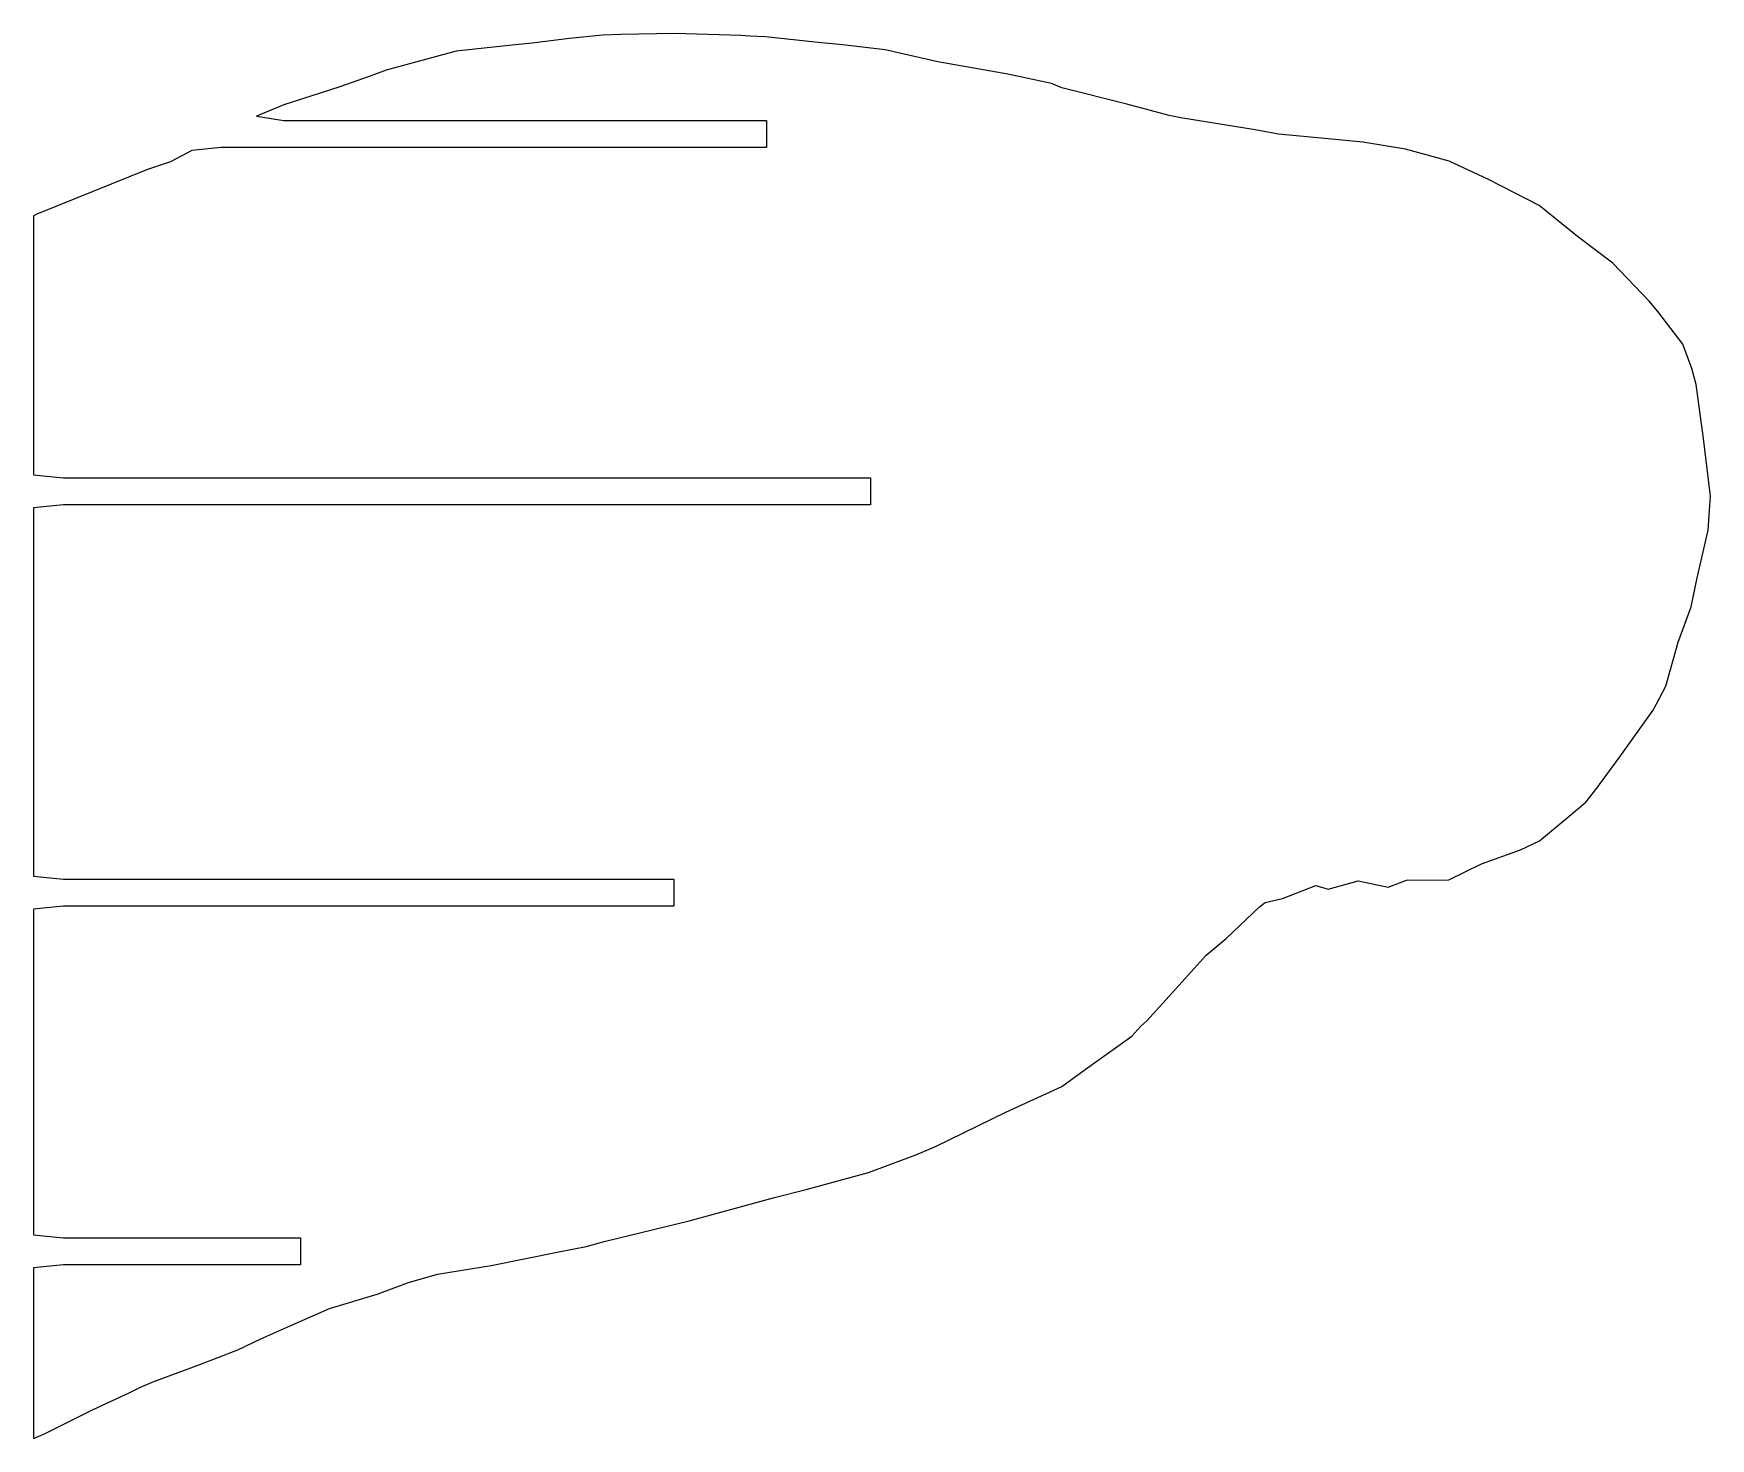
# Model space of a CAD drawing. Header units: inches. Extents: x -5 to 246, y 101 to 311.
import ezdxf

# ---------------------------------------------------------------- set-up
doc = ezdxf.new("R2010")
doc.units = ezdxf.units.IN
doc.header["$MEASUREMENT"] = 0
doc.layers.add('boundary', color=7, linetype='Continuous')

# ---------------------------------------------------------------- blocks, each defined once
blk = doc.blocks.new('block 2')
at = {"layer": 'boundary', "color": 5, "lineweight": 25, "true_color": 0x0000ff}
for points in [[(-4.71, 284.17), (-4.71, 245.48)], [(-4.71, 284.17), (-4.71, 245.48)], [(-4.71, 284.17), (-4.71, 284.17)], [(-4.71, 245.48), (-4.71, 245.48)]]:
    blk.add_lwpolyline(points, dxfattribs=at)
blk = doc.blocks.new('block 3')
at = {"layer": 'boundary', "color": 5, "lineweight": 25, "true_color": 0x0000ff}
for points in [[(-4.71, 245.48), (-0.26, 245.04)], [(-4.71, 245.48), (-0.26, 245.04)], [(-4.71, 245.48), (-4.71, 245.48)], [(-0.26, 245.04), (-0.26, 245.04)]]:
    blk.add_lwpolyline(points, dxfattribs=at)
blk = doc.blocks.new('block 4')
at = {"layer": 'boundary', "color": 5, "lineweight": 25, "true_color": 0x0000ff}
for points in [[(-0.26, 245.04), (120.3, 245.04)], [(-0.26, 245.04), (120.3, 245.04)], [(-0.26, 245.04), (-0.26, 245.04)], [(120.3, 245.04), (120.3, 245.04)]]:
    blk.add_lwpolyline(points, dxfattribs=at)
blk = doc.blocks.new('block 5')
at = {"layer": 'boundary', "color": 5, "lineweight": 25, "true_color": 0x0000ff}
for points in [[(120.3, 245.04), (120.3, 240.99)], [(120.3, 245.04), (120.3, 240.99)], [(120.3, 245.04), (120.3, 245.04)], [(120.3, 240.99), (120.3, 240.99)]]:
    blk.add_lwpolyline(points, dxfattribs=at)
blk = doc.blocks.new('block 6')
at = {"layer": 'boundary', "color": 5, "lineweight": 25, "true_color": 0x0000ff}
for points in [[(120.3, 240.99), (-0.26, 240.99)], [(120.3, 240.99), (-0.26, 240.99)], [(-0.26, 240.99), (-0.26, 240.99)], [(120.3, 240.99), (120.3, 240.99)]]:
    blk.add_lwpolyline(points, dxfattribs=at)
blk = doc.blocks.new('block 7')
at = {"layer": 'boundary', "color": 5, "lineweight": 25, "true_color": 0x0000ff}
for points in [[(-0.26, 240.99), (-4.71, 240.55)], [(-0.26, 240.99), (-4.71, 240.55)], [(-4.71, 240.55), (-4.71, 240.55)], [(-0.26, 240.99), (-0.26, 240.99)]]:
    blk.add_lwpolyline(points, dxfattribs=at)
blk = doc.blocks.new('block 8')
at = {"layer": 'boundary', "color": 5, "lineweight": 25, "true_color": 0x0000ff}
for points in [[(-4.71, 240.55), (-4.71, 185.51)], [(-4.71, 240.55), (-4.71, 185.51)], [(-4.71, 240.55), (-4.71, 240.55)], [(-4.71, 185.51), (-4.71, 185.51)]]:
    blk.add_lwpolyline(points, dxfattribs=at)
blk = doc.blocks.new('block 9')
at = {"layer": 'boundary', "color": 5, "lineweight": 25, "true_color": 0x0000ff}
for points in [[(-4.71, 185.51), (-0.26, 185.07)], [(-4.71, 185.51), (-0.26, 185.07)], [(-4.71, 185.51), (-4.71, 185.51)], [(-0.26, 185.07), (-0.26, 185.07)]]:
    blk.add_lwpolyline(points, dxfattribs=at)
blk = doc.blocks.new('block 10')
at = {"layer": 'boundary', "color": 5, "lineweight": 25, "true_color": 0x0000ff}
for points in [[(-0.26, 185.07), (90.93, 185.07)], [(-0.26, 185.07), (90.93, 185.07)], [(-0.26, 185.07), (-0.26, 185.07)], [(90.93, 185.07), (90.93, 185.07)]]:
    blk.add_lwpolyline(points, dxfattribs=at)
blk = doc.blocks.new('block 11')
at = {"layer": 'boundary', "color": 5, "lineweight": 25, "true_color": 0x0000ff}
for points in [[(90.93, 185.07), (90.93, 181.02)], [(90.93, 185.07), (90.93, 181.02)], [(90.93, 185.07), (90.93, 185.07)], [(90.93, 181.02), (90.93, 181.02)]]:
    blk.add_lwpolyline(points, dxfattribs=at)
blk = doc.blocks.new('block 12')
at = {"layer": 'boundary', "color": 5, "lineweight": 25, "true_color": 0x0000ff}
for points in [[(90.93, 181.02), (-0.26, 181.02)], [(90.93, 181.02), (-0.26, 181.02)], [(-0.26, 181.02), (-0.26, 181.02)], [(90.93, 181.02), (90.93, 181.02)]]:
    blk.add_lwpolyline(points, dxfattribs=at)
blk = doc.blocks.new('block 13')
at = {"layer": 'boundary', "color": 5, "lineweight": 25, "true_color": 0x0000ff}
for points in [[(-0.26, 181.02), (-4.71, 180.58)], [(-0.26, 181.02), (-4.71, 180.58)], [(-4.71, 180.58), (-4.71, 180.58)], [(-0.26, 181.02), (-0.26, 181.02)]]:
    blk.add_lwpolyline(points, dxfattribs=at)
blk = doc.blocks.new('block 14')
at = {"layer": 'boundary', "color": 5, "lineweight": 25, "true_color": 0x0000ff}
for points in [[(-4.71, 180.58), (-4.71, 131.93)], [(-4.71, 180.58), (-4.71, 131.93)], [(-4.71, 180.58), (-4.71, 180.58)], [(-4.71, 131.93), (-4.71, 131.93)]]:
    blk.add_lwpolyline(points, dxfattribs=at)
blk = doc.blocks.new('block 15')
at = {"layer": 'boundary', "color": 5, "lineweight": 25, "true_color": 0x0000ff}
for points in [[(-4.71, 131.93), (-0.26, 131.49)], [(-4.71, 131.93), (-0.26, 131.49)], [(-4.71, 131.93), (-4.71, 131.93)], [(-0.26, 131.49), (-0.26, 131.49)]]:
    blk.add_lwpolyline(points, dxfattribs=at)
blk = doc.blocks.new('block 16')
at = {"layer": 'boundary', "color": 5, "lineweight": 25, "true_color": 0x0000ff}
for points in [[(-0.26, 131.49), (35.17, 131.49)], [(-0.26, 131.49), (35.17, 131.49)], [(-0.26, 131.49), (-0.26, 131.49)], [(35.17, 131.49), (35.17, 131.49)]]:
    blk.add_lwpolyline(points, dxfattribs=at)
blk = doc.blocks.new('block 17')
at = {"layer": 'boundary', "color": 5, "lineweight": 25, "true_color": 0x0000ff}
for points in [[(35.17, 131.49), (35.17, 127.43)], [(35.17, 131.49), (35.17, 127.43)], [(35.17, 131.49), (35.17, 131.49)], [(35.17, 127.43), (35.17, 127.43)]]:
    blk.add_lwpolyline(points, dxfattribs=at)
blk = doc.blocks.new('block 18')
at = {"layer": 'boundary', "color": 5, "lineweight": 25, "true_color": 0x0000ff}
for points in [[(35.17, 127.43), (-0.26, 127.43)], [(35.17, 127.43), (-0.26, 127.43)], [(-0.26, 127.43), (-0.26, 127.43)], [(35.17, 127.43), (35.17, 127.43)]]:
    blk.add_lwpolyline(points, dxfattribs=at)
blk = doc.blocks.new('block 19')
at = {"layer": 'boundary', "color": 5, "lineweight": 25, "true_color": 0x0000ff}
for points in [[(-0.26, 127.43), (-4.71, 126.99)], [(-0.26, 127.43), (-4.71, 126.99)], [(-4.71, 126.99), (-4.71, 126.99)], [(-0.26, 127.43), (-0.26, 127.43)]]:
    blk.add_lwpolyline(points, dxfattribs=at)
blk = doc.blocks.new('block 20')
at = {"layer": 'boundary', "color": 5, "lineweight": 25, "true_color": 0x0000ff}
for points in [[(-4.71, 126.99), (-4.71, 101.49)], [(-4.71, 126.99), (-4.71, 101.49)], [(-4.71, 126.99), (-4.71, 126.99)], [(-4.71, 101.49), (-4.71, 101.49)]]:
    blk.add_lwpolyline(points, dxfattribs=at)
blk = doc.blocks.new('block 21')
at = {"layer": 'boundary', "color": 5, "lineweight": 25, "true_color": 0x0000ff}
for points in [[(-4.71, 101.49), (-3.68, 101.93)], [(-4.71, 101.49), (-3.68, 101.93)], [(-4.71, 101.49), (-4.71, 101.49)], [(-3.68, 101.93), (-3.68, 101.93)]]:
    blk.add_lwpolyline(points, dxfattribs=at)
blk = doc.blocks.new('block 22')
at = {"layer": 'boundary', "color": 5, "lineweight": 25, "true_color": 0x0000ff}
for points in [[(-3.68, 101.93), (-3.19, 102.14)], [(-3.68, 101.93), (-3.19, 102.14)], [(-3.68, 101.93), (-3.68, 101.93)], [(-3.19, 102.14), (-3.19, 102.14)]]:
    blk.add_lwpolyline(points, dxfattribs=at)
blk = doc.blocks.new('block 23')
at = {"layer": 'boundary', "color": 5, "lineweight": 25, "true_color": 0x0000ff}
for points in [[(-3.19, 102.14), (4.1, 105.77)], [(-3.19, 102.14), (4.1, 105.77)], [(4.1, 105.77), (4.1, 105.77)], [(-3.19, 102.14), (-3.19, 102.14)]]:
    blk.add_lwpolyline(points, dxfattribs=at)
blk = doc.blocks.new('block 24')
at = {"layer": 'boundary', "color": 5, "lineweight": 25, "true_color": 0x0000ff}
for points in [[(4.1, 105.77), (9.68, 108.34)], [(4.1, 105.77), (9.68, 108.34)], [(9.68, 108.34), (9.68, 108.34)], [(4.1, 105.77), (4.1, 105.77)]]:
    blk.add_lwpolyline(points, dxfattribs=at)
blk = doc.blocks.new('block 25')
at = {"layer": 'boundary', "color": 5, "lineweight": 25, "true_color": 0x0000ff}
for points in [[(9.68, 108.34), (11.27, 109.13)], [(9.68, 108.34), (11.27, 109.13)], [(9.68, 108.34), (9.68, 108.34)], [(11.27, 109.13), (11.27, 109.13)]]:
    blk.add_lwpolyline(points, dxfattribs=at)
blk = doc.blocks.new('block 26')
at = {"layer": 'boundary', "color": 5, "lineweight": 25, "true_color": 0x0000ff}
for points in [[(11.27, 109.13), (13.24, 110.01)], [(11.27, 109.13), (13.24, 110.01)], [(11.27, 109.13), (11.27, 109.13)], [(13.24, 110.01), (13.24, 110.01)]]:
    blk.add_lwpolyline(points, dxfattribs=at)
blk = doc.blocks.new('block 27')
at = {"layer": 'boundary', "color": 5, "lineweight": 25, "true_color": 0x0000ff}
for points in [[(13.24, 110.01), (20.13, 112.52)], [(13.24, 110.01), (20.13, 112.52)], [(20.13, 112.52), (20.13, 112.52)], [(13.24, 110.01), (13.24, 110.01)]]:
    blk.add_lwpolyline(points, dxfattribs=at)
blk = doc.blocks.new('block 28')
at = {"layer": 'boundary', "color": 5, "lineweight": 25, "true_color": 0x0000ff}
for points in [[(20.13, 112.52), (25.8, 114.73)], [(20.13, 112.52), (25.8, 114.73)], [(25.8, 114.73), (25.8, 114.73)], [(20.13, 112.52), (20.13, 112.52)]]:
    blk.add_lwpolyline(points, dxfattribs=at)
blk = doc.blocks.new('block 29')
at = {"layer": 'boundary', "color": 5, "lineweight": 25, "true_color": 0x0000ff}
for points in [[(25.8, 114.73), (29.23, 116.36)], [(25.8, 114.73), (29.23, 116.36)], [(29.23, 116.36), (29.23, 116.36)], [(25.8, 114.73), (25.8, 114.73)]]:
    blk.add_lwpolyline(points, dxfattribs=at)
blk = doc.blocks.new('block 30')
at = {"layer": 'boundary', "color": 5, "lineweight": 25, "true_color": 0x0000ff}
for points in [[(29.23, 116.36), (33.28, 118.19)], [(29.23, 116.36), (33.28, 118.19)], [(33.28, 118.19), (33.28, 118.19)], [(29.23, 116.36), (29.23, 116.36)]]:
    blk.add_lwpolyline(points, dxfattribs=at)
blk = doc.blocks.new('block 31')
at = {"layer": 'boundary', "color": 5, "lineweight": 25, "true_color": 0x0000ff}
for points in [[(33.28, 118.19), (39.48, 120.91)], [(33.28, 118.19), (39.48, 120.91)], [(39.48, 120.91), (39.48, 120.91)], [(33.28, 118.19), (33.28, 118.19)]]:
    blk.add_lwpolyline(points, dxfattribs=at)
blk = doc.blocks.new('block 32')
at = {"layer": 'boundary', "color": 5, "lineweight": 25, "true_color": 0x0000ff}
for points in [[(39.48, 120.91), (46.63, 123.04)], [(39.48, 120.91), (46.63, 123.04)], [(46.63, 123.04), (46.63, 123.04)], [(39.48, 120.91), (39.48, 120.91)]]:
    blk.add_lwpolyline(points, dxfattribs=at)
blk = doc.blocks.new('block 33')
at = {"layer": 'boundary', "color": 5, "lineweight": 25, "true_color": 0x0000ff}
for points in [[(46.63, 123.04), (51.31, 124.8)], [(46.63, 123.04), (51.31, 124.8)], [(46.63, 123.04), (46.63, 123.04)], [(51.31, 124.8), (51.31, 124.8)]]:
    blk.add_lwpolyline(points, dxfattribs=at)
blk = doc.blocks.new('block 34')
at = {"layer": 'boundary', "color": 5, "lineweight": 25, "true_color": 0x0000ff}
for points in [[(51.31, 124.8), (55.6, 126.04)], [(51.31, 124.8), (55.6, 126.04)], [(55.6, 126.04), (55.6, 126.04)], [(51.31, 124.8), (51.31, 124.8)]]:
    blk.add_lwpolyline(points, dxfattribs=at)
blk = doc.blocks.new('block 35')
at = {"layer": 'boundary', "color": 5, "lineweight": 25, "true_color": 0x0000ff}
for points in [[(55.6, 126.04), (63.64, 127.31)], [(55.6, 126.04), (63.64, 127.31)], [(55.6, 126.04), (55.6, 126.04)], [(63.64, 127.31), (63.64, 127.31)]]:
    blk.add_lwpolyline(points, dxfattribs=at)
blk = doc.blocks.new('block 36')
at = {"layer": 'boundary', "color": 5, "lineweight": 25, "true_color": 0x0000ff}
for points in [[(63.64, 127.31), (73.74, 129.35)], [(63.64, 127.31), (73.74, 129.35)], [(73.74, 129.35), (73.74, 129.35)], [(63.64, 127.31), (63.64, 127.31)]]:
    blk.add_lwpolyline(points, dxfattribs=at)
blk = doc.blocks.new('block 37')
at = {"layer": 'boundary', "color": 5, "lineweight": 25, "true_color": 0x0000ff}
for points in [[(73.74, 129.35), (77.82, 130.18)], [(73.74, 129.35), (77.82, 130.18)], [(73.74, 129.35), (73.74, 129.35)], [(77.82, 130.18), (77.82, 130.18)]]:
    blk.add_lwpolyline(points, dxfattribs=at)
blk = doc.blocks.new('block 38')
at = {"layer": 'boundary', "color": 5, "lineweight": 25, "true_color": 0x0000ff}
for points in [[(77.82, 130.18), (80.73, 130.97)], [(77.82, 130.18), (80.73, 130.97)], [(80.73, 130.97), (80.73, 130.97)], [(77.82, 130.18), (77.82, 130.18)]]:
    blk.add_lwpolyline(points, dxfattribs=at)
blk = doc.blocks.new('block 39')
at = {"layer": 'boundary', "color": 5, "lineweight": 25, "true_color": 0x0000ff}
for points in [[(80.73, 130.97), (93.2, 134.03)], [(80.73, 130.97), (93.2, 134.03)], [(93.2, 134.03), (93.2, 134.03)], [(80.73, 130.97), (80.73, 130.97)]]:
    blk.add_lwpolyline(points, dxfattribs=at)
blk = doc.blocks.new('block 40')
at = {"layer": 'boundary', "color": 5, "lineweight": 25, "true_color": 0x0000ff}
for points in [[(93.2, 134.03), (105.98, 137.48)], [(93.2, 134.03), (105.98, 137.48)], [(105.98, 137.48), (105.98, 137.48)], [(93.2, 134.03), (93.2, 134.03)]]:
    blk.add_lwpolyline(points, dxfattribs=at)
blk = doc.blocks.new('block 41')
at = {"layer": 'boundary', "color": 5, "lineweight": 25, "true_color": 0x0000ff}
for points in [[(105.98, 137.48), (110.68, 138.68)], [(105.98, 137.48), (110.68, 138.68)], [(110.68, 138.68), (110.68, 138.68)], [(105.98, 137.48), (105.98, 137.48)]]:
    blk.add_lwpolyline(points, dxfattribs=at)
blk = doc.blocks.new('block 42')
at = {"layer": 'boundary', "color": 5, "lineweight": 25, "true_color": 0x0000ff}
for points in [[(110.68, 138.68), (119.98, 141.24)], [(110.68, 138.68), (119.98, 141.24)], [(119.98, 141.24), (119.98, 141.24)], [(110.68, 138.68), (110.68, 138.68)]]:
    blk.add_lwpolyline(points, dxfattribs=at)
blk = doc.blocks.new('block 43')
at = {"layer": 'boundary', "color": 5, "lineweight": 25, "true_color": 0x0000ff}
for points in [[(119.98, 141.24), (127.07, 143.88)], [(119.98, 141.24), (127.07, 143.88)], [(127.07, 143.88), (127.07, 143.88)], [(119.98, 141.24), (119.98, 141.24)]]:
    blk.add_lwpolyline(points, dxfattribs=at)
blk = doc.blocks.new('block 44')
at = {"layer": 'boundary', "color": 5, "lineweight": 25, "true_color": 0x0000ff}
for points in [[(127.07, 143.88), (130, 145.13)], [(127.07, 143.88), (130, 145.13)], [(127.07, 143.88), (127.07, 143.88)], [(130, 145.13), (130, 145.13)]]:
    blk.add_lwpolyline(points, dxfattribs=at)
blk = doc.blocks.new('block 45')
at = {"layer": 'boundary', "color": 5, "lineweight": 25, "true_color": 0x0000ff}
for points in [[(130, 145.13), (140.51, 150.26)], [(130, 145.13), (140.51, 150.26)], [(140.51, 150.26), (140.51, 150.26)], [(130, 145.13), (130, 145.13)]]:
    blk.add_lwpolyline(points, dxfattribs=at)
blk = doc.blocks.new('block 46')
at = {"layer": 'boundary', "color": 5, "lineweight": 25, "true_color": 0x0000ff}
for points in [[(140.51, 150.26), (148.85, 154.1)], [(140.51, 150.26), (148.85, 154.1)], [(148.85, 154.1), (148.85, 154.1)], [(140.51, 150.26), (140.51, 150.26)]]:
    blk.add_lwpolyline(points, dxfattribs=at)
blk = doc.blocks.new('block 47')
at = {"layer": 'boundary', "color": 5, "lineweight": 25, "true_color": 0x0000ff}
for points in [[(148.85, 154.1), (152.38, 156.62)], [(148.85, 154.1), (152.38, 156.62)], [(152.38, 156.62), (152.38, 156.62)], [(148.85, 154.1), (148.85, 154.1)]]:
    blk.add_lwpolyline(points, dxfattribs=at)
blk = doc.blocks.new('block 48')
at = {"layer": 'boundary', "color": 5, "lineweight": 25, "true_color": 0x0000ff}
for points in [[(152.38, 156.62), (159.35, 161.59)], [(152.38, 156.62), (159.35, 161.59)], [(159.35, 161.59), (159.35, 161.59)], [(152.38, 156.62), (152.38, 156.62)]]:
    blk.add_lwpolyline(points, dxfattribs=at)
blk = doc.blocks.new('block 49')
at = {"layer": 'boundary', "color": 5, "lineweight": 25, "true_color": 0x0000ff}
for points in [[(159.35, 161.59), (160.67, 163.09)], [(159.35, 161.59), (160.67, 163.09)], [(160.67, 163.09), (160.67, 163.09)], [(159.35, 161.59), (159.35, 161.59)]]:
    blk.add_lwpolyline(points, dxfattribs=at)
blk = doc.blocks.new('block 50')
at = {"layer": 'boundary', "color": 5, "lineweight": 25, "true_color": 0x0000ff}
for points in [[(160.67, 163.09), (161.58, 163.91)], [(160.67, 163.09), (161.58, 163.91)], [(160.67, 163.09), (160.67, 163.09)], [(161.58, 163.91), (161.58, 163.91)]]:
    blk.add_lwpolyline(points, dxfattribs=at)
blk = doc.blocks.new('block 51')
at = {"layer": 'boundary', "color": 5, "lineweight": 25, "true_color": 0x0000ff}
for points in [[(161.58, 163.91), (167.3, 170.2)], [(161.58, 163.91), (167.3, 170.2)], [(167.3, 170.2), (167.3, 170.2)], [(161.58, 163.91), (161.58, 163.91)]]:
    blk.add_lwpolyline(points, dxfattribs=at)
blk = doc.blocks.new('block 52')
at = {"layer": 'boundary', "color": 5, "lineweight": 25, "true_color": 0x0000ff}
for points in [[(167.3, 170.2), (170.44, 173.68)], [(167.3, 170.2), (170.44, 173.68)], [(170.44, 173.68), (170.44, 173.68)], [(167.3, 170.2), (167.3, 170.2)]]:
    blk.add_lwpolyline(points, dxfattribs=at)
blk = doc.blocks.new('block 53')
at = {"layer": 'boundary', "color": 5, "lineweight": 25, "true_color": 0x0000ff}
for points in [[(170.44, 173.68), (173.42, 176.18)], [(170.44, 173.68), (173.42, 176.18)], [(173.42, 176.18), (173.42, 176.18)], [(170.44, 173.68), (170.44, 173.68)]]:
    blk.add_lwpolyline(points, dxfattribs=at)
blk = doc.blocks.new('block 54')
at = {"layer": 'boundary', "color": 5, "lineweight": 25, "true_color": 0x0000ff}
for points in [[(173.42, 176.18), (178.39, 180.92)], [(173.42, 176.18), (178.39, 180.92)], [(178.39, 180.92), (178.39, 180.92)], [(173.42, 176.18), (173.42, 176.18)]]:
    blk.add_lwpolyline(points, dxfattribs=at)
blk = doc.blocks.new('block 55')
at = {"layer": 'boundary', "color": 5, "lineweight": 25, "true_color": 0x0000ff}
for points in [[(178.39, 180.92), (179.24, 181.55)], [(178.39, 180.92), (179.24, 181.55)], [(178.39, 180.92), (178.39, 180.92)], [(179.24, 181.55), (179.24, 181.55)]]:
    blk.add_lwpolyline(points, dxfattribs=at)
blk = doc.blocks.new('block 56')
at = {"layer": 'boundary', "color": 5, "lineweight": 25, "true_color": 0x0000ff}
for points in [[(179.24, 181.55), (181.84, 182.19)], [(179.24, 181.55), (181.84, 182.19)], [(179.24, 181.55), (179.24, 181.55)], [(181.84, 182.19), (181.84, 182.19)]]:
    blk.add_lwpolyline(points, dxfattribs=at)
blk = doc.blocks.new('block 57')
at = {"layer": 'boundary', "color": 5, "lineweight": 25, "true_color": 0x0000ff}
for points in [[(181.84, 182.19), (186.83, 184.1)], [(181.84, 182.19), (186.83, 184.1)], [(186.83, 184.1), (186.83, 184.1)], [(181.84, 182.19), (181.84, 182.19)]]:
    blk.add_lwpolyline(points, dxfattribs=at)
blk = doc.blocks.new('block 58')
at = {"layer": 'boundary', "color": 5, "lineweight": 25, "true_color": 0x0000ff}
for points in [[(186.83, 184.1), (188.63, 183.58)], [(186.83, 184.1), (188.63, 183.58)], [(186.83, 184.1), (186.83, 184.1)], [(188.63, 183.58), (188.63, 183.58)]]:
    blk.add_lwpolyline(points, dxfattribs=at)
blk = doc.blocks.new('block 59')
at = {"layer": 'boundary', "color": 5, "lineweight": 25, "true_color": 0x0000ff}
for points in [[(188.63, 183.58), (193.15, 184.8)], [(188.63, 183.58), (193.15, 184.8)], [(188.63, 183.58), (188.63, 183.58)], [(193.15, 184.8), (193.15, 184.8)]]:
    blk.add_lwpolyline(points, dxfattribs=at)
blk = doc.blocks.new('block 60')
at = {"layer": 'boundary', "color": 5, "lineweight": 25, "true_color": 0x0000ff}
for points in [[(193.15, 184.8), (197.59, 183.85)], [(193.15, 184.8), (197.59, 183.85)], [(193.15, 184.8), (193.15, 184.8)], [(197.59, 183.85), (197.59, 183.85)]]:
    blk.add_lwpolyline(points, dxfattribs=at)
blk = doc.blocks.new('block 61')
at = {"layer": 'boundary', "color": 5, "lineweight": 25, "true_color": 0x0000ff}
for points in [[(197.59, 183.85), (200.35, 184.9)], [(197.59, 183.85), (200.35, 184.9)], [(197.59, 183.85), (197.59, 183.85)], [(200.35, 184.9), (200.35, 184.9)]]:
    blk.add_lwpolyline(points, dxfattribs=at)
blk = doc.blocks.new('block 62')
at = {"layer": 'boundary', "color": 5, "lineweight": 25, "true_color": 0x0000ff}
for points in [[(200.35, 184.9), (206.69, 184.93)], [(200.35, 184.9), (206.69, 184.93)], [(200.35, 184.9), (200.35, 184.9)], [(206.69, 184.93), (206.69, 184.93)]]:
    blk.add_lwpolyline(points, dxfattribs=at)
blk = doc.blocks.new('block 63')
at = {"layer": 'boundary', "color": 5, "lineweight": 25, "true_color": 0x0000ff}
for points in [[(206.69, 184.93), (211.55, 187.34)], [(206.69, 184.93), (211.55, 187.34)], [(211.55, 187.34), (211.55, 187.34)], [(206.69, 184.93), (206.69, 184.93)]]:
    blk.add_lwpolyline(points, dxfattribs=at)
blk = doc.blocks.new('block 64')
at = {"layer": 'boundary', "color": 5, "lineweight": 25, "true_color": 0x0000ff}
for points in [[(211.55, 187.34), (217.37, 189.43)], [(211.55, 187.34), (217.37, 189.43)], [(217.37, 189.43), (217.37, 189.43)], [(211.55, 187.34), (211.55, 187.34)]]:
    blk.add_lwpolyline(points, dxfattribs=at)
blk = doc.blocks.new('block 65')
at = {"layer": 'boundary', "color": 5, "lineweight": 25, "true_color": 0x0000ff}
for points in [[(217.37, 189.43), (220.23, 190.77)], [(217.37, 189.43), (220.23, 190.77)], [(220.23, 190.77), (220.23, 190.77)], [(217.37, 189.43), (217.37, 189.43)]]:
    blk.add_lwpolyline(points, dxfattribs=at)
blk = doc.blocks.new('block 66')
at = {"layer": 'boundary', "color": 5, "lineweight": 25, "true_color": 0x0000ff}
for points in [[(220.23, 190.77), (224.63, 194.49)], [(220.23, 190.77), (224.63, 194.49)], [(224.63, 194.49), (224.63, 194.49)], [(220.23, 190.77), (220.23, 190.77)]]:
    blk.add_lwpolyline(points, dxfattribs=at)
blk = doc.blocks.new('block 67')
at = {"layer": 'boundary', "color": 5, "lineweight": 25, "true_color": 0x0000ff}
for points in [[(224.63, 194.49), (227.12, 196.56)], [(224.63, 194.49), (227.12, 196.56)], [(227.12, 196.56), (227.12, 196.56)], [(224.63, 194.49), (224.63, 194.49)]]:
    blk.add_lwpolyline(points, dxfattribs=at)
blk = doc.blocks.new('block 68')
at = {"layer": 'boundary', "color": 5, "lineweight": 25, "true_color": 0x0000ff}
for points in [[(227.12, 196.56), (228.62, 198.45)], [(227.12, 196.56), (228.62, 198.45)], [(228.62, 198.45), (228.62, 198.45)], [(227.12, 196.56), (227.12, 196.56)]]:
    blk.add_lwpolyline(points, dxfattribs=at)
blk = doc.blocks.new('block 69')
at = {"layer": 'boundary', "color": 5, "lineweight": 25, "true_color": 0x0000ff}
for points in [[(228.62, 198.45), (232.2, 203.32)], [(228.62, 198.45), (232.2, 203.32)], [(232.2, 203.32), (232.2, 203.32)], [(228.62, 198.45), (228.62, 198.45)]]:
    blk.add_lwpolyline(points, dxfattribs=at)
blk = doc.blocks.new('block 70')
at = {"layer": 'boundary', "color": 5, "lineweight": 25, "true_color": 0x0000ff}
for points in [[(232.2, 203.32), (237.19, 210.3)], [(232.2, 203.32), (237.19, 210.3)], [(237.19, 210.3), (237.19, 210.3)], [(232.2, 203.32), (232.2, 203.32)]]:
    blk.add_lwpolyline(points, dxfattribs=at)
blk = doc.blocks.new('block 71')
at = {"layer": 'boundary', "color": 5, "lineweight": 25, "true_color": 0x0000ff}
for points in [[(237.19, 210.3), (239.08, 213.91)], [(237.19, 210.3), (239.08, 213.91)], [(239.08, 213.91), (239.08, 213.91)], [(237.19, 210.3), (237.19, 210.3)]]:
    blk.add_lwpolyline(points, dxfattribs=at)
blk = doc.blocks.new('block 72')
at = {"layer": 'boundary', "color": 5, "lineweight": 25, "true_color": 0x0000ff}
for points in [[(239.08, 213.91), (240.93, 220.45)], [(239.08, 213.91), (240.93, 220.45)], [(240.93, 220.45), (240.93, 220.45)], [(239.08, 213.91), (239.08, 213.91)]]:
    blk.add_lwpolyline(points, dxfattribs=at)
blk = doc.blocks.new('block 73')
at = {"layer": 'boundary', "color": 5, "lineweight": 25, "true_color": 0x0000ff}
for points in [[(240.93, 220.45), (242.88, 225.72)], [(240.93, 220.45), (242.88, 225.72)], [(242.88, 225.72), (242.88, 225.72)], [(240.93, 220.45), (240.93, 220.45)]]:
    blk.add_lwpolyline(points, dxfattribs=at)
blk = doc.blocks.new('block 74')
at = {"layer": 'boundary', "color": 5, "lineweight": 25, "true_color": 0x0000ff}
for points in [[(242.88, 225.72), (243.76, 230.09)], [(242.88, 225.72), (243.76, 230.09)], [(243.76, 230.09), (243.76, 230.09)], [(242.88, 225.72), (242.88, 225.72)]]:
    blk.add_lwpolyline(points, dxfattribs=at)
blk = doc.blocks.new('block 75')
at = {"layer": 'boundary', "color": 5, "lineweight": 25, "true_color": 0x0000ff}
for points in [[(243.76, 230.09), (245.39, 237.21)], [(243.76, 230.09), (245.39, 237.21)], [(245.39, 237.21), (245.39, 237.21)], [(243.76, 230.09), (243.76, 230.09)]]:
    blk.add_lwpolyline(points, dxfattribs=at)
blk = doc.blocks.new('block 76')
at = {"layer": 'boundary', "color": 5, "lineweight": 25, "true_color": 0x0000ff}
for points in [[(245.39, 237.21), (245.61, 240.19)], [(245.39, 237.21), (245.61, 240.19)], [(245.61, 240.19), (245.61, 240.19)], [(245.39, 237.21), (245.39, 237.21)]]:
    blk.add_lwpolyline(points, dxfattribs=at)
blk = doc.blocks.new('block 77')
at = {"layer": 'boundary', "color": 5, "lineweight": 25, "true_color": 0x0000ff}
for points in [[(245.61, 240.19), (245.75, 242.3)], [(245.61, 240.19), (245.75, 242.3)], [(245.75, 242.3), (245.75, 242.3)], [(245.61, 240.19), (245.61, 240.19)]]:
    blk.add_lwpolyline(points, dxfattribs=at)
blk = doc.blocks.new('block 78')
at = {"layer": 'boundary', "color": 5, "lineweight": 25, "true_color": 0x0000ff}
for points in [[(245.75, 242.3), (244.69, 250.87)], [(245.75, 242.3), (244.69, 250.87)], [(244.69, 250.87), (244.69, 250.87)], [(245.75, 242.3), (245.75, 242.3)]]:
    blk.add_lwpolyline(points, dxfattribs=at)
blk = doc.blocks.new('block 79')
at = {"layer": 'boundary', "color": 5, "lineweight": 25, "true_color": 0x0000ff}
for points in [[(244.69, 250.87), (243.6, 258.98)], [(244.69, 250.87), (243.6, 258.98)], [(243.6, 258.98), (243.6, 258.98)], [(244.69, 250.87), (244.69, 250.87)]]:
    blk.add_lwpolyline(points, dxfattribs=at)
blk = doc.blocks.new('block 80')
at = {"layer": 'boundary', "color": 5, "lineweight": 25, "true_color": 0x0000ff}
for points in [[(243.6, 258.98), (242.99, 261.35)], [(243.6, 258.98), (242.99, 261.35)], [(242.99, 261.35), (242.99, 261.35)], [(243.6, 258.98), (243.6, 258.98)]]:
    blk.add_lwpolyline(points, dxfattribs=at)
blk = doc.blocks.new('block 81')
at = {"layer": 'boundary', "color": 5, "lineweight": 25, "true_color": 0x0000ff}
for points in [[(242.99, 261.35), (241.61, 265.01)], [(242.99, 261.35), (241.61, 265.01)], [(241.61, 265.01), (241.61, 265.01)], [(242.99, 261.35), (242.99, 261.35)]]:
    blk.add_lwpolyline(points, dxfattribs=at)
blk = doc.blocks.new('block 82')
at = {"layer": 'boundary', "color": 5, "lineweight": 25, "true_color": 0x0000ff}
for points in [[(241.61, 265.01), (237.91, 269.87)], [(241.61, 265.01), (237.91, 269.87)], [(237.91, 269.87), (237.91, 269.87)], [(241.61, 265.01), (241.61, 265.01)]]:
    blk.add_lwpolyline(points, dxfattribs=at)
blk = doc.blocks.new('block 83')
at = {"layer": 'boundary', "color": 5, "lineweight": 25, "true_color": 0x0000ff}
for points in [[(237.91, 269.87), (236.6, 271.39)], [(237.91, 269.87), (236.6, 271.39)], [(236.6, 271.39), (236.6, 271.39)], [(237.91, 269.87), (237.91, 269.87)]]:
    blk.add_lwpolyline(points, dxfattribs=at)
blk = doc.blocks.new('block 84')
at = {"layer": 'boundary', "color": 5, "lineweight": 25, "true_color": 0x0000ff}
for points in [[(236.6, 271.39), (231.15, 277.11)], [(236.6, 271.39), (231.15, 277.11)], [(231.15, 277.11), (231.15, 277.11)], [(236.6, 271.39), (236.6, 271.39)]]:
    blk.add_lwpolyline(points, dxfattribs=at)
blk = doc.blocks.new('block 85')
at = {"layer": 'boundary', "color": 5, "lineweight": 25, "true_color": 0x0000ff}
for points in [[(231.15, 277.11), (225.88, 281.1)], [(231.15, 277.11), (225.88, 281.1)], [(225.88, 281.1), (225.88, 281.1)], [(231.15, 277.11), (231.15, 277.11)]]:
    blk.add_lwpolyline(points, dxfattribs=at)
blk = doc.blocks.new('block 86')
at = {"layer": 'boundary', "color": 5, "lineweight": 25, "true_color": 0x0000ff}
for points in [[(225.88, 281.1), (220.16, 285.7)], [(225.88, 281.1), (220.16, 285.7)], [(220.16, 285.7), (220.16, 285.7)], [(225.88, 281.1), (225.88, 281.1)]]:
    blk.add_lwpolyline(points, dxfattribs=at)
blk = doc.blocks.new('block 87')
at = {"layer": 'boundary', "color": 5, "lineweight": 25, "true_color": 0x0000ff}
for points in [[(220.16, 285.7), (212.61, 289.57)], [(220.16, 285.7), (212.61, 289.57)], [(212.61, 289.57), (212.61, 289.57)], [(220.16, 285.7), (220.16, 285.7)]]:
    blk.add_lwpolyline(points, dxfattribs=at)
blk = doc.blocks.new('block 88')
at = {"layer": 'boundary', "color": 5, "lineweight": 25, "true_color": 0x0000ff}
for points in [[(212.61, 289.57), (206.7, 292.34)], [(212.61, 289.57), (206.7, 292.34)], [(206.7, 292.34), (206.7, 292.34)], [(212.61, 289.57), (212.61, 289.57)]]:
    blk.add_lwpolyline(points, dxfattribs=at)
blk = doc.blocks.new('block 89')
at = {"layer": 'boundary', "color": 5, "lineweight": 25, "true_color": 0x0000ff}
for points in [[(206.7, 292.34), (200.21, 294.14)], [(206.7, 292.34), (200.21, 294.14)], [(200.21, 294.14), (200.21, 294.14)], [(206.7, 292.34), (206.7, 292.34)]]:
    blk.add_lwpolyline(points, dxfattribs=at)
blk = doc.blocks.new('block 90')
at = {"layer": 'boundary', "color": 5, "lineweight": 25, "true_color": 0x0000ff}
for points in [[(200.21, 294.14), (193.83, 295.19)], [(200.21, 294.14), (193.83, 295.19)], [(193.83, 295.19), (193.83, 295.19)], [(200.21, 294.14), (200.21, 294.14)]]:
    blk.add_lwpolyline(points, dxfattribs=at)
blk = doc.blocks.new('block 91')
at = {"layer": 'boundary', "color": 5, "lineweight": 25, "true_color": 0x0000ff}
for points in [[(193.83, 295.19), (188.66, 295.66)], [(193.83, 295.19), (188.66, 295.66)], [(188.66, 295.66), (188.66, 295.66)], [(193.83, 295.19), (193.83, 295.19)]]:
    blk.add_lwpolyline(points, dxfattribs=at)
blk = doc.blocks.new('block 92')
at = {"layer": 'boundary', "color": 5, "lineweight": 25, "true_color": 0x0000ff}
for points in [[(188.66, 295.66), (181.23, 296.38)], [(188.66, 295.66), (181.23, 296.38)], [(181.23, 296.38), (181.23, 296.38)], [(188.66, 295.66), (188.66, 295.66)]]:
    blk.add_lwpolyline(points, dxfattribs=at)
blk = doc.blocks.new('block 93')
at = {"layer": 'boundary', "color": 5, "lineweight": 25, "true_color": 0x0000ff}
for points in [[(181.23, 296.38), (177.75, 296.99)], [(181.23, 296.38), (177.75, 296.99)], [(177.75, 296.99), (177.75, 296.99)], [(181.23, 296.38), (181.23, 296.38)]]:
    blk.add_lwpolyline(points, dxfattribs=at)
blk = doc.blocks.new('block 94')
at = {"layer": 'boundary', "color": 5, "lineweight": 25, "true_color": 0x0000ff}
for points in [[(177.75, 296.99), (166.65, 298.79)], [(177.75, 296.99), (166.65, 298.79)], [(166.65, 298.79), (166.65, 298.79)], [(177.75, 296.99), (177.75, 296.99)]]:
    blk.add_lwpolyline(points, dxfattribs=at)
blk = doc.blocks.new('block 95')
at = {"layer": 'boundary', "color": 5, "lineweight": 25, "true_color": 0x0000ff}
for points in [[(166.65, 298.79), (164.89, 299.17)], [(166.65, 298.79), (164.89, 299.17)], [(164.89, 299.17), (164.89, 299.17)], [(166.65, 298.79), (166.65, 298.79)]]:
    blk.add_lwpolyline(points, dxfattribs=at)
blk = doc.blocks.new('block 96')
at = {"layer": 'boundary', "color": 5, "lineweight": 25, "true_color": 0x0000ff}
for points in [[(164.89, 299.17), (158.6, 300.83)], [(164.89, 299.17), (158.6, 300.83)], [(158.6, 300.83), (158.6, 300.83)], [(164.89, 299.17), (164.89, 299.17)]]:
    blk.add_lwpolyline(points, dxfattribs=at)
blk = doc.blocks.new('block 97')
at = {"layer": 'boundary', "color": 5, "lineweight": 25, "true_color": 0x0000ff}
for points in [[(158.6, 300.83), (148.87, 303.31)], [(158.6, 300.83), (148.87, 303.31)], [(148.87, 303.31), (148.87, 303.31)], [(158.6, 300.83), (158.6, 300.83)]]:
    blk.add_lwpolyline(points, dxfattribs=at)
blk = doc.blocks.new('block 98')
at = {"layer": 'boundary', "color": 5, "lineweight": 25, "true_color": 0x0000ff}
for points in [[(148.87, 303.31), (147.32, 303.96)], [(148.87, 303.31), (147.32, 303.96)], [(147.32, 303.96), (147.32, 303.96)], [(148.87, 303.31), (148.87, 303.31)]]:
    blk.add_lwpolyline(points, dxfattribs=at)
blk = doc.blocks.new('block 99')
at = {"layer": 'boundary', "color": 5, "lineweight": 25, "true_color": 0x0000ff}
for points in [[(147.32, 303.96), (140.81, 305.32)], [(147.32, 303.96), (140.81, 305.32)], [(140.81, 305.32), (140.81, 305.32)], [(147.32, 303.96), (147.32, 303.96)]]:
    blk.add_lwpolyline(points, dxfattribs=at)
blk = doc.blocks.new('block 100')
at = {"layer": 'boundary', "color": 5, "lineweight": 25, "true_color": 0x0000ff}
for points in [[(140.81, 305.32), (130.36, 307.18)], [(140.81, 305.32), (130.36, 307.18)], [(130.36, 307.18), (130.36, 307.18)], [(140.81, 305.32), (140.81, 305.32)]]:
    blk.add_lwpolyline(points, dxfattribs=at)
blk = doc.blocks.new('block 101')
at = {"layer": 'boundary', "color": 5, "lineweight": 25, "true_color": 0x0000ff}
for points in [[(130.36, 307.18), (122.5, 308.95)], [(130.36, 307.18), (122.5, 308.95)], [(122.5, 308.95), (122.5, 308.95)], [(130.36, 307.18), (130.36, 307.18)]]:
    blk.add_lwpolyline(points, dxfattribs=at)
blk = doc.blocks.new('block 102')
at = {"layer": 'boundary', "color": 5, "lineweight": 25, "true_color": 0x0000ff}
for points in [[(122.5, 308.95), (116.11, 309.72)], [(122.5, 308.95), (116.11, 309.72)], [(116.11, 309.72), (116.11, 309.72)], [(122.5, 308.95), (122.5, 308.95)]]:
    blk.add_lwpolyline(points, dxfattribs=at)
blk = doc.blocks.new('block 103')
at = {"layer": 'boundary', "color": 5, "lineweight": 25, "true_color": 0x0000ff}
for points in [[(116.11, 309.72), (112.48, 310.08)], [(116.11, 309.72), (112.48, 310.08)], [(112.48, 310.08), (112.48, 310.08)], [(116.11, 309.72), (116.11, 309.72)]]:
    blk.add_lwpolyline(points, dxfattribs=at)
blk = doc.blocks.new('block 104')
at = {"layer": 'boundary', "color": 5, "lineweight": 25, "true_color": 0x0000ff}
for points in [[(112.48, 310.08), (104.63, 310.92)], [(112.48, 310.08), (104.63, 310.92)], [(104.63, 310.92), (104.63, 310.92)], [(112.48, 310.08), (112.48, 310.08)]]:
    blk.add_lwpolyline(points, dxfattribs=at)
blk = doc.blocks.new('block 105')
at = {"layer": 'boundary', "color": 5, "lineweight": 25, "true_color": 0x0000ff}
for points in [[(104.63, 310.92), (102.25, 310.99)], [(104.63, 310.92), (102.25, 310.99)], [(102.25, 310.99), (102.25, 310.99)], [(104.63, 310.92), (104.63, 310.92)]]:
    blk.add_lwpolyline(points, dxfattribs=at)
blk = doc.blocks.new('block 106')
at = {"layer": 'boundary', "color": 5, "lineweight": 25, "true_color": 0x0000ff}
for points in [[(102.25, 310.99), (100.94, 311.12)], [(102.25, 310.99), (100.94, 311.12)], [(100.94, 311.12), (100.94, 311.12)], [(102.25, 310.99), (102.25, 310.99)]]:
    blk.add_lwpolyline(points, dxfattribs=at)
blk = doc.blocks.new('block 107')
at = {"layer": 'boundary', "color": 5, "lineweight": 25, "true_color": 0x0000ff}
for points in [[(100.94, 311.12), (91.09, 311.4)], [(100.94, 311.12), (91.09, 311.4)], [(91.09, 311.4), (91.09, 311.4)], [(100.94, 311.12), (100.94, 311.12)]]:
    blk.add_lwpolyline(points, dxfattribs=at)
blk = doc.blocks.new('block 108')
at = {"layer": 'boundary', "color": 5, "lineweight": 25, "true_color": 0x0000ff}
for points in [[(91.09, 311.4), (83.01, 311.28)], [(91.09, 311.4), (83.01, 311.28)], [(83.01, 311.28), (83.01, 311.28)], [(91.09, 311.4), (91.09, 311.4)]]:
    blk.add_lwpolyline(points, dxfattribs=at)
blk = doc.blocks.new('block 109')
at = {"layer": 'boundary', "color": 5, "lineweight": 25, "true_color": 0x0000ff}
for points in [[(83.01, 311.28), (80.26, 311.14)], [(83.01, 311.28), (80.26, 311.14)], [(80.26, 311.14), (80.26, 311.14)], [(83.01, 311.28), (83.01, 311.28)]]:
    blk.add_lwpolyline(points, dxfattribs=at)
blk = doc.blocks.new('block 110')
at = {"layer": 'boundary', "color": 5, "lineweight": 25, "true_color": 0x0000ff}
for points in [[(80.26, 311.14), (75.36, 310.68)], [(80.26, 311.14), (75.36, 310.68)], [(75.36, 310.68), (75.36, 310.68)], [(80.26, 311.14), (80.26, 311.14)]]:
    blk.add_lwpolyline(points, dxfattribs=at)
blk = doc.blocks.new('block 111')
at = {"layer": 'boundary', "color": 5, "lineweight": 25, "true_color": 0x0000ff}
for points in [[(75.36, 310.68), (69.76, 309.96)], [(75.36, 310.68), (69.76, 309.96)], [(75.36, 310.68), (75.36, 310.68)], [(69.76, 309.96), (69.76, 309.96)]]:
    blk.add_lwpolyline(points, dxfattribs=at)
blk = doc.blocks.new('block 112')
at = {"layer": 'boundary', "color": 5, "lineweight": 25, "true_color": 0x0000ff}
for points in [[(69.76, 309.96), (66.75, 309.65)], [(69.76, 309.96), (66.75, 309.65)], [(66.75, 309.65), (66.75, 309.65)], [(69.76, 309.96), (69.76, 309.96)]]:
    blk.add_lwpolyline(points, dxfattribs=at)
blk = doc.blocks.new('block 113')
at = {"layer": 'boundary', "color": 5, "lineweight": 25, "true_color": 0x0000ff}
for points in [[(66.75, 309.65), (58.43, 308.79)], [(66.75, 309.65), (58.43, 308.79)], [(58.43, 308.79), (58.43, 308.79)], [(66.75, 309.65), (66.75, 309.65)]]:
    blk.add_lwpolyline(points, dxfattribs=at)
blk = doc.blocks.new('block 114')
at = {"layer": 'boundary', "color": 5, "lineweight": 25, "true_color": 0x0000ff}
for points in [[(58.43, 308.79), (47.98, 305.92)], [(58.43, 308.79), (47.98, 305.92)], [(58.43, 308.79), (58.43, 308.79)], [(47.98, 305.92), (47.98, 305.92)]]:
    blk.add_lwpolyline(points, dxfattribs=at)
blk = doc.blocks.new('block 115')
at = {"layer": 'boundary', "color": 5, "lineweight": 25, "true_color": 0x0000ff}
for points in [[(47.98, 305.92), (45.41, 304.99)], [(47.98, 305.92), (45.41, 304.99)], [(47.98, 305.92), (47.98, 305.92)], [(45.41, 304.99), (45.41, 304.99)]]:
    blk.add_lwpolyline(points, dxfattribs=at)
blk = doc.blocks.new('block 116')
at = {"layer": 'boundary', "color": 5, "lineweight": 25, "true_color": 0x0000ff}
for points in [[(45.41, 304.99), (41.05, 303.46)], [(45.41, 304.99), (41.05, 303.46)], [(41.05, 303.46), (41.05, 303.46)], [(45.41, 304.99), (45.41, 304.99)]]:
    blk.add_lwpolyline(points, dxfattribs=at)
blk = doc.blocks.new('block 117')
at = {"layer": 'boundary', "color": 5, "lineweight": 25, "true_color": 0x0000ff}
for points in [[(41.05, 303.46), (32.67, 300.73)], [(41.05, 303.46), (32.67, 300.73)], [(41.05, 303.46), (41.05, 303.46)], [(32.67, 300.73), (32.67, 300.73)]]:
    blk.add_lwpolyline(points, dxfattribs=at)
blk = doc.blocks.new('block 118')
at = {"layer": 'boundary', "color": 5, "lineweight": 25, "true_color": 0x0000ff}
for points in [[(32.67, 300.73), (28.57, 299.05)], [(32.67, 300.73), (28.57, 299.05)], [(32.67, 300.73), (32.67, 300.73)], [(28.57, 299.05), (28.57, 299.05)]]:
    blk.add_lwpolyline(points, dxfattribs=at)
blk = doc.blocks.new('block 119')
at = {"layer": 'boundary', "color": 5, "lineweight": 25, "true_color": 0x0000ff}
for points in [[(28.57, 299.05), (32.66, 298.42)], [(28.57, 299.05), (32.66, 298.42)], [(28.57, 299.05), (28.57, 299.05)], [(32.66, 298.42), (32.66, 298.42)]]:
    blk.add_lwpolyline(points, dxfattribs=at)
blk = doc.blocks.new('block 120')
at = {"layer": 'boundary', "color": 5, "lineweight": 25, "true_color": 0x0000ff}
for points in [[(32.66, 298.42), (104.77, 298.42)], [(32.66, 298.42), (104.77, 298.42)], [(32.66, 298.42), (32.66, 298.42)], [(104.77, 298.42), (104.77, 298.42)]]:
    blk.add_lwpolyline(points, dxfattribs=at)
blk = doc.blocks.new('block 121')
at = {"layer": 'boundary', "color": 5, "lineweight": 25, "true_color": 0x0000ff}
for points in [[(104.77, 298.42), (104.77, 294.37)], [(104.77, 298.42), (104.77, 294.37)], [(104.77, 298.42), (104.77, 298.42)], [(104.77, 294.37), (104.77, 294.37)]]:
    blk.add_lwpolyline(points, dxfattribs=at)
blk = doc.blocks.new('block 122')
at = {"layer": 'boundary', "color": 5, "lineweight": 25, "true_color": 0x0000ff}
for points in [[(104.77, 294.37), (23.38, 294.37)], [(104.77, 294.37), (23.38, 294.37)], [(23.38, 294.37), (23.38, 294.37)], [(104.77, 294.37), (104.77, 294.37)]]:
    blk.add_lwpolyline(points, dxfattribs=at)
blk = doc.blocks.new('block 123')
at = {"layer": 'boundary', "color": 5, "lineweight": 25, "true_color": 0x0000ff}
for points in [[(23.38, 294.37), (18.93, 293.93)], [(23.38, 294.37), (18.93, 293.93)], [(18.93, 293.93), (18.93, 293.93)], [(23.38, 294.37), (23.38, 294.37)]]:
    blk.add_lwpolyline(points, dxfattribs=at)
blk = doc.blocks.new('block 124')
at = {"layer": 'boundary', "color": 5, "lineweight": 25, "true_color": 0x0000ff}
for points in [[(18.93, 293.93), (15.76, 292.24)], [(18.93, 293.93), (15.76, 292.24)], [(18.93, 293.93), (18.93, 293.93)], [(15.76, 292.24), (15.76, 292.24)]]:
    blk.add_lwpolyline(points, dxfattribs=at)
blk = doc.blocks.new('block 125')
at = {"layer": 'boundary', "color": 5, "lineweight": 25, "true_color": 0x0000ff}
for points in [[(15.76, 292.24), (12.3, 291.11)], [(15.76, 292.24), (12.3, 291.11)], [(12.3, 291.11), (12.3, 291.11)], [(15.76, 292.24), (15.76, 292.24)]]:
    blk.add_lwpolyline(points, dxfattribs=at)
blk = doc.blocks.new('block 126')
at = {"layer": 'boundary', "color": 5, "lineweight": 25, "true_color": 0x0000ff}
for points in [[(12.3, 291.11), (-4.21, 284.4)], [(12.3, 291.11), (-4.21, 284.4)], [(12.3, 291.11), (12.3, 291.11)], [(-4.21, 284.4), (-4.21, 284.4)]]:
    blk.add_lwpolyline(points, dxfattribs=at)
blk = doc.blocks.new('block 127')
at = {"layer": 'boundary', "color": 5, "lineweight": 25, "true_color": 0x0000ff}
for points in [[(-4.21, 284.4), (-4.71, 284.17)], [(-4.21, 284.4), (-4.71, 284.17)], [(-4.71, 284.17), (-4.71, 284.17)], [(-4.21, 284.4), (-4.21, 284.4)]]:
    blk.add_lwpolyline(points, dxfattribs=at)

msp = doc.modelspace()

# ---------------------------------------------------------------- block references
at = {"layer": 'boundary'}
for name in ['block 111', 'block 110', 'block 109', 'block 108', 'block 107', 'block 106', 'block 105', 'block 104', 'block 114', 'block 113', 'block 112', 'block 103', 'block 102', 'block 101', 'block 115', 'block 100', 'block 117', 'block 116', 'block 99', 'block 98', 'block 97', 'block 118', 'block 96', 'block 119', 'block 120', 'block 121', 'block 95', 'block 94', 'block 93', 'block 92', 'block 91', 'block 124', 'block 123', 'block 122', 'block 90', 'block 89', 'block 126', 'block 125', 'block 88', 'block 87', 'block 86', 'block 127', 'block 2', 'block 85', 'block 84', 'block 83', 'block 82', 'block 81', 'block 80', 'block 79', 'block 78', 'block 3', 'block 4', 'block 5', 'block 7', 'block 8', 'block 6', 'block 77', 'block 76', 'block 75', 'block 74', 'block 73', 'block 72', 'block 71', 'block 70', 'block 69', 'block 68', 'block 67', 'block 66', 'block 65', 'block 64', 'block 9', 'block 63', 'block 10', 'block 11', 'block 57', 'block 58', 'block 59', 'block 60', 'block 61', 'block 62', 'block 13', 'block 14', 'block 12', 'block 54', 'block 55', 'block 56', 'block 53', 'block 52', 'block 51', 'block 49', 'block 50', 'block 48', 'block 47', 'block 46', 'block 45', 'block 43', 'block 44', 'block 42', 'block 41', 'block 40', 'block 39', 'block 15', 'block 16', 'block 17', 'block 38', 'block 36', 'block 37', 'block 19', 'block 20', 'block 18', 'block 34', 'block 35', 'block 32', 'block 33', 'block 31', 'block 30', 'block 29', 'block 28', 'block 27', 'block 24', 'block 25', 'block 26', 'block 23', 'block 21', 'block 22']:
    msp.add_blockref(name, (0, 0), dxfattribs=at)

doc.saveas('drawing.dxf')
